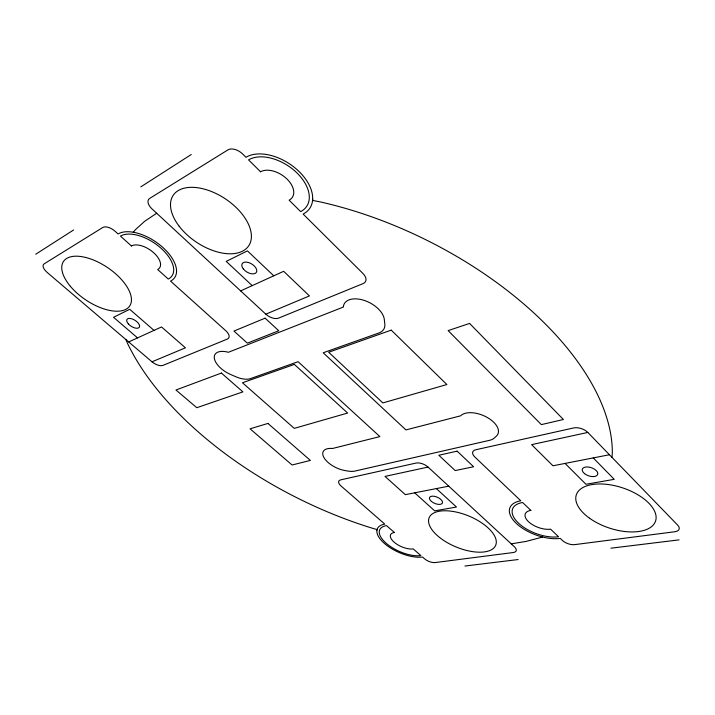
<?xml version="1.0" encoding="UTF-8"?>
<svg xmlns="http://www.w3.org/2000/svg" width="715" height="715" viewBox="0 0 715 715"><rect width="100%" height="100%" fill="white"/><g stroke="black" fill="none" stroke-linecap="round" stroke-linejoin="round"><path stroke-width="1.07" d="M611.995 457.377L612.317 453.14A269.457 144.224 26.5 0 0 320.32 201.925L312.562 200.415L312.687 199.047M376.939 530.208L377.091 529.583L371.568 527.983A269.457 144.224 26.5 0 1 127.636 343.629L125.858 339.518M35.75 254.227L73.591 229.971M140.828 186.856L191.245 154.529M156.683 213.24L144.564 221.373L135.26 229.846L133.276 232.25L133.776 232.33M128.682 341.931L161.536 326.961L185.426 347.821L151.991 361.808L47.145 272.406A9.474 4.505 34.8 0 1 44.142 263.844L102.737 227.513A10.198 5.309 35 0 1 115.088 231.267L118.082 233.957A36.179 18.974 33.9 0 1 162.761 247.363A36.179 18.974 33.9 0 1 170.545 281.102L225.922 330.866A9.474 4.88 30.7 0 1 227.352 339.071L162.886 365.41A8.83 4.183 31.3 0 1 151.991 361.808M240.651 290.898L283.658 271.298L309.443 295.912L265.819 314.171L152.009 208.923A10.779 5.997 35.2 0 1 149.65 198.43L227.897 149.909A11.726 7.248 35.2 0 1 242.68 154.029L245.951 157.282A41.568 25.838 33.3 0 1 299.478 171.922A41.568 25.838 33.3 0 1 303.115 214.062L362.97 273.505A10.85 6.524 28.3 0 1 363.166 283.56L278.546 318.139A9.983 5.479 30 0 1 265.819 314.171M428.062 467.074A9.027 4.487 23.9 0 0 416.058 463.061L340.662 479.863A8.374 3.897 25.6 0 0 340.992 485.941L384.786 524.122A29.136 12.95 23.9 0 0 384.5 543.507A29.136 12.95 23.9 0 0 422.529 557.03L424.585 558.817A8.062 3.548 23.3 0 0 435.194 562.562L513.343 552.516A8.705 4.04 21.4 0 0 514.46 546.832L428.062 467.074L385.019 476.404L405.36 494.655L448.752 486.164M587.828 432.441A10.493 5.8 19.1 0 0 573.609 427.954L475.654 449.789A9.563 4.978 22.2 0 0 474.787 456.948L520.815 500.804A33.301 16.266 20.5 0 0 516.23 523.326A33.301 16.266 20.5 0 0 560.274 538.404L562.41 540.442A9.232 4.433 19.7 0 0 574.717 544.624L674.817 531.746A10.162 5.085 16.8 0 0 677.632 525.078L587.828 432.441L531.611 444.632L552.963 465.787L609.439 454.74M464.938 566.03L518.116 559.541M610.887 548.199L679.08 539.87M511.243 543.865L526.356 541.362L542.614 537.01L542.104 536.894M137.548 337.891L113.551 317.299L129.701 309.291L154.002 330.393M414.709 492.823L434.684 510.859L456.483 507.033L436.347 488.595M252.198 285.634L226.217 261.395L247.435 250.867L273.756 275.811M565.073 463.418L585.96 484.287L614.239 479.327L593.236 457.904M343.388 306.476L343.352 307.048L228.362 352.289L227.549 352.057A19.403 9.733 29.8 0 0 214.33 358.286A19.403 9.733 29.8 0 0 230.757 374.553L235.861 376.76A19.403 9.742 29.7 0 0 250.5 378.601L298.101 361.692L379.88 436.588L332.511 448.484A18.286 8.768 26 0 0 323.931 457.555A18.286 8.768 26 0 0 344.952 470.55A55.636 27.322 26.5 0 0 349.546 471.274A18.313 8.795 25.9 0 0 354.881 471.078L489.516 440.333A20.869 11.226 22.5 0 0 494.467 437.902L496.433 436.052A20.941 11.297 22.4 0 0 487.156 417.408A20.941 11.297 22.4 0 0 460.621 415.826L405.941 429.921L323.198 352.772L378.87 332.993A22.049 12.745 27.3 0 0 384.822 324.11L384.33 319.56A22.147 12.861 27.4 0 0 363.998 300.336A22.147 12.861 27.4 0 0 343.388 306.476M265.104 318.157L233.957 331.072L247.363 343.155L278.761 330.75L265.104 318.157M221.409 373.051L175.962 390.006L196.813 407.711L242.903 391.874L221.409 373.051M294.366 364.409L242.465 382.766L294.267 428.365L347.642 413.038L294.366 364.409M391.239 330.133L328.694 352.263L382.865 402.92L446.866 384.536L391.239 330.133M469.594 323.421L448.126 330.616L541.344 424.612L563.402 419.508L469.594 323.421M267.937 423.441L250.053 428.812L292.069 464.991L310.39 460.424L267.937 423.441M457.117 451.138L438.831 455.258L455.214 470.577L473.598 466.752L457.117 451.138M394.367 532.469L386.493 525.605A26.544 11.806 23.9 0 0 386.207 543.275A26.544 11.806 23.9 0 0 420.885 555.591L413.234 548.923A14.568 6.471 23.9 0 1 394.135 542.176A14.568 6.471 23.9 0 1 394.367 532.469M131.444 245.96L120.469 236.102A32.962 17.285 33.9 0 1 161.143 248.337A32.962 17.285 33.9 0 1 168.275 279.056L157.675 269.537A18.09 9.483 33.9 0 0 153.68 252.726A18.09 9.483 33.9 0 0 131.444 245.96M530.852 510.367L522.611 502.511A30.343 14.818 20.5 0 0 518.384 523.04A30.343 14.818 20.5 0 0 558.558 536.768L550.577 529.163A16.651 8.133 20.5 0 1 528.43 521.646A16.651 8.133 20.5 0 1 530.852 510.367M260.555 171.779L248.561 159.874A37.868 23.532 33.3 0 1 297.279 173.245A37.868 23.532 33.3 0 1 300.649 211.604L289.128 200.173A20.78 12.906 33.2 0 0 287.153 179.197A20.78 12.906 33.2 0 0 260.555 171.779M243.315 268.92A8.321 4.701 31.5 0 0 256.211 272.585A8.321 4.701 31.5 0 0 248.328 262.468A8.321 4.701 31.5 0 0 243.315 268.92M179.161 226.226A45.411 26.044 33.7 0 0 248.516 246.085A45.411 26.044 33.7 0 0 205.205 189.368A45.411 26.044 33.7 0 0 179.161 226.226M128.378 323.94A7.338 3.548 32.4 0 0 139.327 327.282A7.338 3.548 32.4 0 0 131.739 318.783A7.338 3.548 32.4 0 0 128.378 323.94M70.356 286.277A39.888 19.502 33.9 0 0 129.585 306.136A39.888 19.502 33.9 0 0 89.884 258.696A39.888 19.502 33.9 0 0 70.356 286.277M584.557 473.661A8.124 4.29 18.9 0 0 597.579 474.697A8.124 4.29 18.9 0 0 587.909 466.975A8.124 4.29 18.9 0 0 584.557 473.661M589.58 518.241A41.738 21.164 18.3 0 0 655.387 521.566A41.738 21.164 18.3 0 0 602.879 484.037A41.738 21.164 18.3 0 0 589.58 518.241M431.413 501.421A7.007 3.361 23.3 0 0 442.344 503.172A7.007 3.361 23.3 0 0 434.13 496.264A7.007 3.361 23.3 0 0 431.413 501.421M439.609 537.483A36.009 16.731 22.5 0 0 495.513 545.679A36.009 16.731 22.5 0 0 452.148 511.314A36.009 16.731 22.5 0 0 439.609 537.483"/></g></svg>
